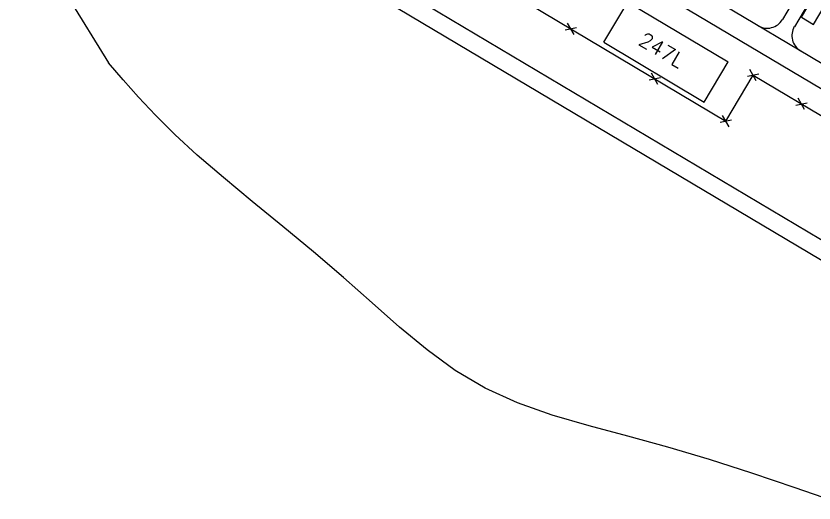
# Model space of a CAD drawing. Extents: x -16413 to 78405, y -232 to 83089.
# Drawn here: x 7194 to 15375, y 3712 to 8705 of the extents above; entities that cross this region are included whole.
import ezdxf

# ---------------------------------------------------------------- set-up
doc = ezdxf.new("R2010")
doc.units = 0
doc.header["$LTSCALE"] = 350
doc.header["$MEASUREMENT"] = 0
doc.layers.add('BACKGROUND', color=7, linetype='CONTINUOUS')
doc.styles.add('SIMPLEX', font='SIMPLEX')

msp = doc.modelspace()

# ---------------------------------------------------------------- linework, layer by layer
at = {"layer": 'BACKGROUND'}
for p, q in [((18121.5, 6364), (7874, 12462.6)), ((16227.2, 7756.6), (9220.2, 11926.7)), ((15245, 8690.9, -4740.5), (15993, 9947.7, -4740.5)), ((15367.9, 8617.7, -4740.5), (16134.3, 9905.5, -4740.5)), ((7193.7, 9768.4), (8141.7, 8225.6)), ((15765.7, 6218.9), (11205.2, 8933)), ((12435.3, 8838.7), (14470.1, 7627.7)), ((13219, 8435.1), (13464.5, 8847.6)), ((13464.5, 8847.6), (14495.7, 8233.9)), ((15673.6, 6064.2), (11113.2, 8778.3)), ((15245, 8690.9, -4740.5), (15367.9, 8617.7, -4740.5)), ((12915.6, 8514.6), (12848.8, 8630.9)), ((12824, 8560.7), (12940.4, 8584.8)), ((13219, 8435.1), (14250.2, 7821.4)), ((8291.5, 8051.5), (8141.7, 8225.6)), ((14250.2, 7821.4), (14495.7, 8233.9)), ((13774.9, 8003.2), (13708.1, 8119.5)), ((14691.8, 8086), (14808.2, 8110.2)), ((14783.4, 8040), (14716.6, 8156.3)), ((8449.4, 7873.5), (8291.5, 8051.5)), ((13683.3, 8049.2), (13799.7, 8073.4)), ((14470.1, 7627.7), (14750, 8098.1)), ((8623.5, 7687.9), (8449.4, 7873.5)), ((15278.5, 7745.4), (15211.6, 7861.6)), ((15186.9, 7791.4), (15303.3, 7815.6)), ((8821.7, 7490.7), (8623.5, 7687.9)), ((14411.8, 7615.7), (14528.3, 7639.8)), ((14503.5, 7569.6), (14436.6, 7685.9)), ((9052.3, 7278.1), (8821.7, 7490.7)), ((9319.8, 7047.7), (9052.3, 7278.1)), ((9615.6, 6802.5), (9319.8, 7047.7)), ((9927.8, 6547), (9615.6, 6802.5)), ((10244.1, 6285.7), (9927.8, 6547)), ((10552.7, 6023.1), (10244.1, 6285.7)), ((10845.1, 5764), (10552.7, 6023.1)), ((11126.9, 5514.5), (10845.1, 5764)), ((11407.8, 5281.1), (11126.9, 5514.5)), ((11697, 5070.1), (11407.8, 5281.1)), ((12003.9, 4888), (11697, 5070.1)), ((12335.8, 4738.5), (12003.9, 4888)), ((12692.1, 4613.9), (12335.8, 4738.5)), ((13069.7, 4503.9), (12692.1, 4613.9)), ((13465.8, 4397.9), (13069.7, 4503.9)), ((13877.6, 4285.7), (13465.8, 4397.9)), ((14302.3, 4159), (13877.6, 4285.7)), ((14737.3, 4019), (14302.3, 4159)), ((15179.9, 3868.9), (14737.3, 4019)), ((15627.7, 3712.1), (15179.9, 3868.9))]:
    msp.add_line(p, q, dxfattribs=at)
at = {"layer": 'BACKGROUND', "lineweight": 9, "ltscale": 96}
for p, q in [((16092.8, 10138.5), (15173.8, 8594.4)), ((15813.5, 9950.7), (15050.1, 8668))]:
    msp.add_line(p, q, dxfattribs=at)
at = {"layer": 'BACKGROUND', "linetype": 'Continuous'}
msp.add_line((14750, 8098.1), (17126.4, 6683.9), dxfattribs=at)
at = {"layer": 'BACKGROUND'}
for centre, start, end in [((14894.8, 8759), 239.24162, 329.6184), ((15327.5, 8502.9), 149.24162, 239.6184)]:
    msp.add_arc(centre, 180, start, end, dxfattribs=at)

# ---------------------------------------------------------------- texts
at = {"layer": 'BACKGROUND', "style": 'SIMPLEX'}
msp.add_text('247L', height=150, rotation=329.24162, dxfattribs=at).set_placement((13563.6, 8419, 2))

doc.saveas('drawing.dxf')
